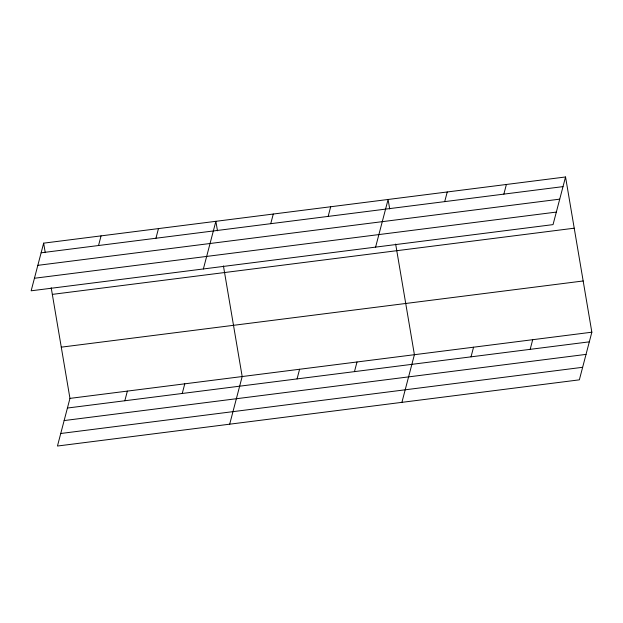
<?xml version="1.0" encoding="UTF-8"?>
<svg xmlns="http://www.w3.org/2000/svg" width="623" height="623" viewBox="0 0 623 623"><rect width="100%" height="100%" fill="white"/><g stroke="black" fill="none" stroke-linecap="round" stroke-linejoin="round"><path stroke-width="0.93" d="M43.649 243.157L31.15 290.801L553.045 224.615L565.544 176.971L43.649 243.157L45.253 252.65M98.527 245.524L101.058 235.876M51.203 287.74L69.955 398.385L57.456 446.029L579.351 379.843L591.85 332.199L565.544 176.971M155.937 238.243L158.468 228.602M124.834 400.753L127.365 391.104M203.371 268.965L215.87 221.321L217.482 230.806M182.243 393.471L184.774 383.823M270.748 223.688L273.279 214.039M229.685 424.185L242.183 376.541L223.431 265.904M328.157 216.407L330.688 206.758M297.062 378.909L299.593 369.26M375.599 247.121L388.098 199.477L389.702 208.962M354.471 371.627L357.002 361.979M444.713 201.618L447.244 191.977M401.905 402.341L414.404 354.697L395.652 244.06M503.859 194.119L506.39 184.47M471.027 356.847L473.558 347.198M530.173 349.347L532.704 339.699M41.118 252.806L563.013 186.62M37.832 265.343L559.719 199.158M34.436 278.263L556.331 212.077M52.332 294.383L574.219 228.197M61.28 347.159L583.167 280.973M69.955 398.385L591.85 332.199M67.424 408.034L589.319 341.84M64.138 420.572L586.033 354.386M60.75 433.491L582.637 367.297"/></g></svg>
